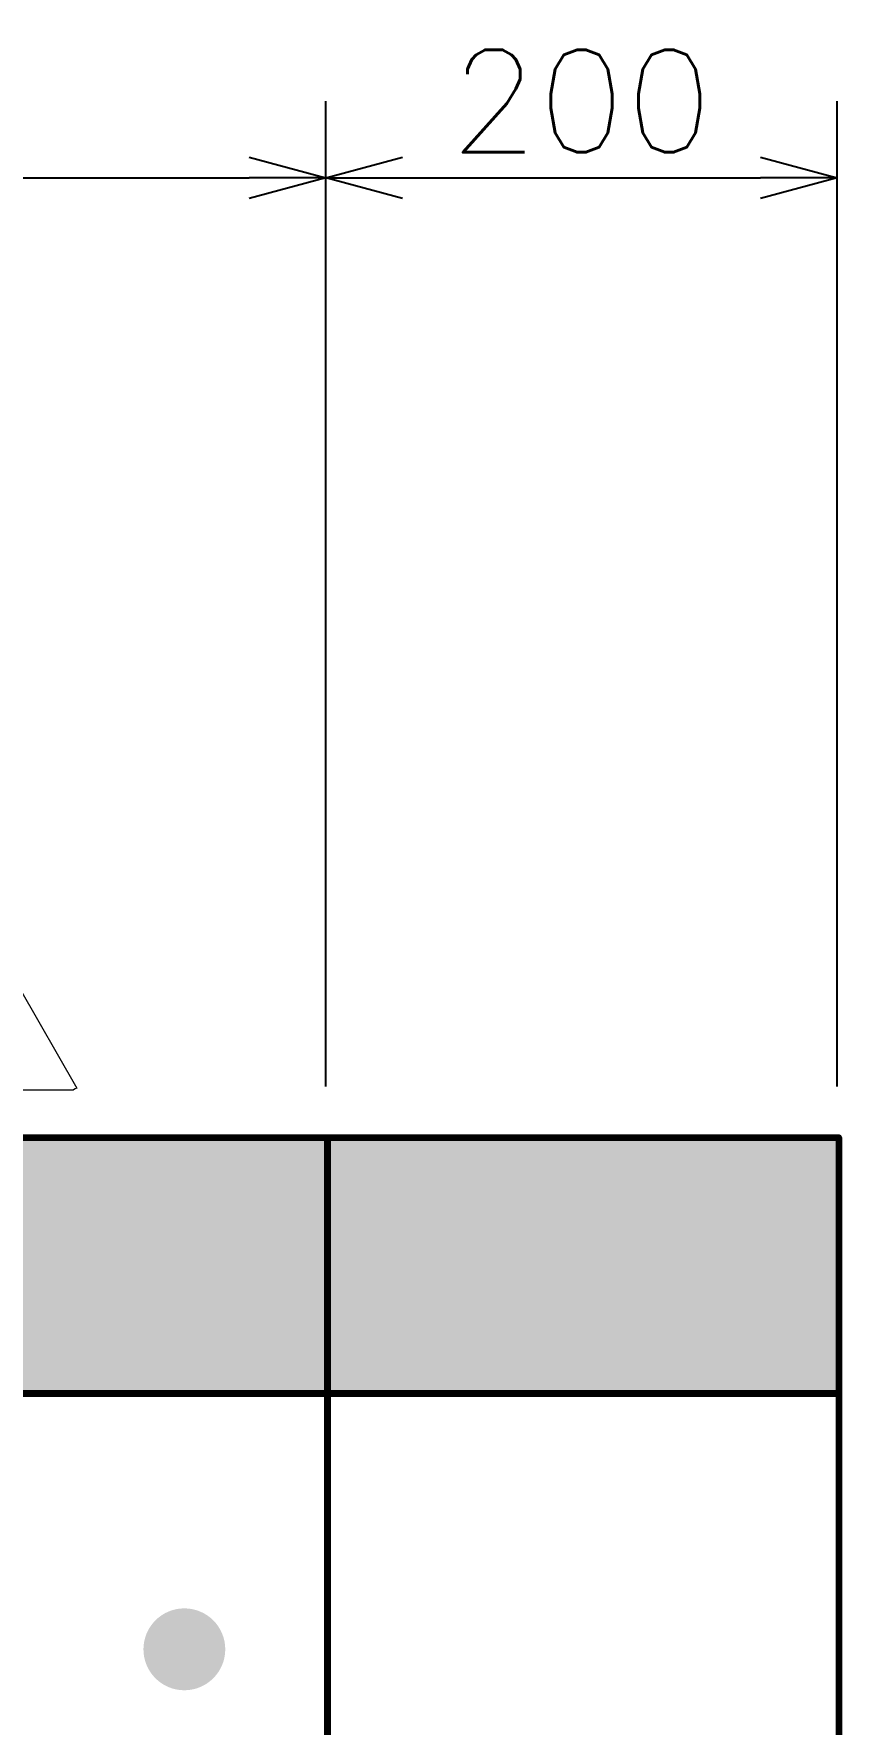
# Model space of a CAD drawing. Header units: millimetres. Extents: x -116965 to 323937, y 291661 to 566926.
# Drawn here: x -46247 to -45932, y 330210 to 330871 of the extents above; entities that cross this region are included whole.
import ezdxf

# ---------------------------------------------------------------- set-up
doc = ezdxf.new("R2010")
doc.units = ezdxf.units.MM
doc.header["$PDMODE"] = 35
doc.layers.get('0').update_dxf_attribs({"lineweight": 18})
doc.layers.add('AM_5', color=3, linetype='Continuous', lineweight=25)
doc.layers.add('Visible (ISO)', color=7, linetype='Continuous', lineweight=50)
doc.layers.add('C00-00-00', color=7, linetype='Continuous')
doc.layers.add('C34-3A-40', color=7, linetype='Continuous', true_color=0x343a40)
doc.layers.add('C62-64-69', color=7, linetype='Continuous', true_color=0x626469)
doc.styles.add('{18b73a54-fa43-428c-adcb-c1c7bbdf2c84}', font='Simplex.shx')
doc.dimstyles.new('kich thuoc$0', dxfattribs={"dimscale": 2, "dimtxt": 20, "dimasz": 16, "dimexe": 15, "dimexo": 10, "dimgap": 5, "dimtad": 1, "dimdec": 0, "dimzin": 0, "dimdsep": 46, "dimtxsty": '{18b73a54-fa43-428c-adcb-c1c7bbdf2c84}', "dimblk": 'OPEN30', "dimcen": 0.09, "dimclrd": 3, "dimclre": 3, "dimclrt": 3, "dimadec": 0, "dimazin": 0, "dimtfac": 1, "dimtdec": 0, "dimtofl": 0, "dimtmove": 0, "dimatfit": 3, "dimldrblk": 'OPEN30', "dimfxl": 1, "dimtolj": 1, "dimtzin": 0, "dimarcsym": 0})

# ---------------------------------------------------------------- blocks, each defined once
blk = doc.blocks.new('SV-F')
at = {"lineweight": 13}
blk.add_line((201, 0), (-201, 0), dxfattribs=at)
at = {"layer": 'Visible (ISO)', "lineweight": 13}
for p, q in [((-226.27, 58.5), (-226.27, 60)), ((-226.27, 60), (226.27, 60)), ((226.27, 60), (226.27, 58.5)), ((-251.5, 19.3), (-228.87, 58.5)), ((-228.79, 58.46), (-228.87, 58.5)), ((-228.79, 58.46), (-228.7, 58.41)), ((-227.8, 58.89), (-228.23, 58.13)), ((-227.8, 58.89), (-227.8, 18.55)), ((-226.82, 58.32), (-227.8, 58.89)), ((-226.82, 18.55), (-226.82, 58.32)), ((-226.68, 58.5), (-226.68, 19.3)), ((-226.27, 58.5), (-226.68, 58.5)), ((226.68, 58.5), (226.27, 58.5)), ((226.68, 58.5), (226.68, 19.3)), ((226.82, 58.32), (227.8, 58.89)), ((226.82, 18.55), (226.82, 58.32)), ((228.23, 58.13), (227.8, 58.89)), ((227.8, 58.89), (227.8, 18.55)), ((228.7, 58.41), (228.79, 58.46)), ((228.87, 58.5), (228.79, 58.46)), ((228.87, 58.5), (251.5, 19.3)), ((-250.87, 18.93), (-251.5, 19.3)), ((-250.87, 18.93), (-250.2, 18.55)), ((-250.2, 18.55), (-227.8, 18.55)), ((-227.8, 18.55), (-226.82, 18.55)), ((-226.68, 19.3), (-226.68, 18.55)), ((-226.68, 19.3), (226.68, 19.3)), ((-226.68, 18.55), (226.68, 18.55)), ((-199.5, 18.55), (-199.5, 1.5)), ((-198, 1.5), (-198, 18.55)), ((-197.5, 4), (-197.5, 18.55)), ((-177, 15.5), (-177, 18.55)), ((-165, 15.5), (-177, 15.5)), ((-165, 18.55), (-165, 15.5)), ((-159, 15.5), (-159, 18.55)), ((-147, 15.5), (-159, 15.5)), ((-147, 18.55), (-147, 15.5)), ((-141, 15.5), (-141, 18.55)), ((-129, 15.5), (-141, 15.5)), ((-129, 18.55), (-129, 15.5)), ((-123, 15.5), (-123, 18.55)), ((-111, 15.5), (-123, 15.5)), ((-111, 18.55), (-111, 15.5)), ((-105, 15.5), (-105, 18.55)), ((-93, 15.5), (-105, 15.5)), ((-93, 18.55), (-93, 15.5)), ((-87, 15.5), (-87, 18.55)), ((-75, 15.5), (-87, 15.5)), ((-75, 18.55), (-75, 15.5)), ((-69, 15.5), (-69, 18.55)), ((-57, 15.5), (-69, 15.5)), ((-57, 18.55), (-57, 15.5)), ((-51, 15.5), (-51, 18.55)), ((-39, 15.5), (-51, 15.5)), ((-39, 18.55), (-39, 15.5)), ((-33, 15.5), (-33, 18.55)), ((-21, 15.5), (-33, 15.5)), ((-21, 18.55), (-21, 15.5)), ((-15, 15.5), (-15, 18.55)), ((-3, 15.5), (-15, 15.5)), ((-3, 18.55), (-3, 15.5)), ((3, 15.5), (3, 18.55)), ((15, 15.5), (3, 15.5)), ((15, 18.55), (15, 15.5)), ((21, 15.5), (21, 18.55)), ((33, 15.5), (21, 15.5)), ((33, 18.55), (33, 15.5)), ((39, 15.5), (39, 18.55)), ((51, 15.5), (39, 15.5)), ((51, 18.55), (51, 15.5)), ((57, 15.5), (57, 18.55)), ((69, 15.5), (57, 15.5)), ((69, 18.55), (69, 15.5)), ((75, 15.5), (75, 18.55)), ((87, 15.5), (75, 15.5)), ((87, 18.55), (87, 15.5)), ((93, 15.5), (93, 18.55)), ((105, 15.5), (93, 15.5)), ((105, 18.55), (105, 15.5)), ((111, 15.5), (111, 18.55)), ((123, 15.5), (111, 15.5)), ((123, 18.55), (123, 15.5)), ((129, 15.5), (129, 18.55)), ((141, 15.5), (129, 15.5)), ((141, 18.55), (141, 15.5)), ((147, 15.5), (147, 18.55)), ((159, 15.5), (147, 15.5)), ((159, 18.55), (159, 15.5)), ((165, 15.5), (165, 18.55)), ((177, 15.5), (165, 15.5)), ((177, 18.55), (177, 15.5)), ((197.5, 18.55), (197.5, 4)), ((198, 1.5), (198, 18.55)), ((199.5, 1.5), (199.5, 18.55)), ((226.68, 19.3), (226.68, 18.55)), ((226.82, 18.55), (227.8, 18.55)), ((227.8, 18.55), (250.2, 18.55)), ((250.87, 18.93), (250.2, 18.55)), ((251.5, 19.3), (250.87, 18.93)), ((-197.5, 2), (-197.5, 4)), ((-197.5, 2), (197.5, 2)), ((-197.5, 2), (-197.5, 0)), ((197.5, 2), (197.5, 4)), ((197.5, 2), (197.5, 0))]:
    blk.add_line(p, q, dxfattribs=at)
for centre, radius, start, end in [((-226.27, 57), 3, 90, 136.32574), ((226.27, 57), 3, 43.67426, 90), ((-226.27, 57), 3, 136.32574, 150), ((-226.27, 57), 1.5, 105.84023, 114.60333), ((226.27, 57), 1.5, 65.39667, 74.15977), ((226.27, 57), 3, 30, 43.67426), ((-201, 1.5), 1.5, 270, 0), ((-201, 1.5), 3, 330, 0), ((201, 1.5), 3, 180, 210), ((201, 1.5), 1.5, 180, 270)]:
    blk.add_arc(centre, radius, start, end, dxfattribs=at)
for points in [[(-228.7, 58.41), (-228.66, 58.38), (-228.61, 58.35), (-228.56, 58.32)], [(-228.56, 58.32), (-228.47, 58.27), (-228.36, 58.21), (-228.23, 58.13)], [(228.56, 58.32), (228.47, 58.27), (228.36, 58.21), (228.23, 58.13)], [(228.7, 58.41), (228.66, 58.38), (228.61, 58.35), (228.56, 58.32)]]:
    blk.add_open_spline(points, degree=3, dxfattribs=at)
blk = doc.blocks.new('_Open30')
at = {"color": 0, "linetype": 'ByBlock', "lineweight": -2}
for p, q in [((-1, 0.268), (0, 0)), ((0, 0), (-1, -0.268)), ((0, 0), (-1, 0))]:
    blk.add_line(p, q, dxfattribs=at)
blk = doc.blocks.new('*D1816')
at = {"layer": 'AM_5', "color": 3, "lineweight": -2, "transparency": 16777216}
for p, q in [((-46832.34, 330459.51), (-46832.34, 330844.43)), ((-46132.34, 330459.51), (-46132.34, 330844.43)), ((-46802.34, 330814.43), (-46162.34, 330814.43))]:
    blk.add_line(p, q, dxfattribs=at)
at = {"layer": 'Defpoints', "color": 0, "lineweight": -3, "transparency": 16777216}
for p in [(-46132.34, 330814.43), (-46832.34, 330439.51), (-46132.34, 330439.51)]:
    blk.add_point(p, dxfattribs=at)
at = {"layer": 'AM_5', "color": 3, "lineweight": -2, "transparency": 16777216, "xscale": 30, "yscale": 30, "zscale": 30, "rotation": 180}
blk.add_blockref('_Open30', (-46832.34, 330814.43), dxfattribs=at)
at = {"layer": 'AM_5', "color": 3, "lineweight": -2, "transparency": 16777216, "xscale": 30, "yscale": 30, "zscale": 30}
blk.add_blockref('_Open30', (-46132.34, 330814.43), dxfattribs=at)
at = {"layer": 'AM_5', "color": 3, "transparency": 16777216, "insert": (-46482.34, 330844.43), "char_height": 40, "attachment_point": 5, "style": '{18b73a54-fa43-428c-adcb-c1c7bbdf2c84}'}
blk.add_mtext('\\A1;700', dxfattribs=at)
blk = doc.blocks.new('*D1814')
at = {"layer": 'AM_5', "color": 3, "lineweight": -2, "transparency": 16777216}
for p, q in [((-46132.34, 330459.51), (-46132.34, 330844.43)), ((-45932.34, 330459.51), (-45932.34, 330844.43)), ((-46102.34, 330814.43), (-45962.34, 330814.43))]:
    blk.add_line(p, q, dxfattribs=at)
at = {"layer": 'Defpoints', "color": 0, "lineweight": -3, "transparency": 16777216}
for p in [(-45932.34, 330814.43), (-46132.34, 330439.51), (-45932.34, 330439.51)]:
    blk.add_point(p, dxfattribs=at)
at = {"layer": 'AM_5', "color": 3, "lineweight": -2, "transparency": 16777216, "xscale": 30, "yscale": 30, "zscale": 30, "rotation": 180}
blk.add_blockref('_Open30', (-46132.34, 330814.43), dxfattribs=at)
at = {"layer": 'AM_5', "color": 3, "lineweight": -2, "transparency": 16777216, "xscale": 30, "yscale": 30, "zscale": 30}
blk.add_blockref('_Open30', (-45932.34, 330814.43), dxfattribs=at)
at = {"layer": 'AM_5', "color": 3, "transparency": 16777216, "insert": (-46032.34, 330844.43), "char_height": 40, "attachment_point": 5, "style": '{18b73a54-fa43-428c-adcb-c1c7bbdf2c84}'}
blk.add_mtext('\\A1;200', dxfattribs=at)

msp = doc.modelspace()

# ---------------------------------------------------------------- hatches: boundary and pattern name
at = {"layer": 'C00-00-00'}
h = msp.add_hatch(color=256, dxfattribs=at)
edge = h.paths.add_edge_path()
edge.add_arc((-46187.631483, 330239.584152), 15.997765, 0, 360)
at = {"layer": 'C34-3A-40'}
h = msp.add_hatch(color=256, dxfattribs=at)
h.dxf.hatch_style = 2
h.paths.add_polyline_path([(-46831.541593, 330439.556236), (-46131.639302, 330439.556236), (-46131.639302, 330339.570192), (-46831.541593, 330339.570192)])
h = msp.add_hatch(color=256, dxfattribs=at)
h.dxf.hatch_style = 2
h.paths.add_polyline_path([(-46131.639302, 330439.556236), (-45931.667218, 330439.556236), (-45931.667218, 330339.570192), (-46131.639302, 330339.570192)])
at = {"layer": 'C62-64-69'}
h = msp.add_hatch(color=256, dxfattribs=at)
h.dxf.hatch_style = 2
h.paths.add_polyline_path([(-46255.621993, 330430.557493), (-46223.626458, 330430.557493), (-46223.626458, 330423.558467), (-46255.621993, 330423.558467)])
h = msp.add_hatch(color=256, dxfattribs=at)
h.dxf.hatch_style = 2
h.paths.add_polyline_path([(-46223.626458, 330430.557493), (-46191.630927, 330430.557493), (-46191.630927, 330423.558467), (-46223.626458, 330423.558467)])
h = msp.add_hatch(color=256, dxfattribs=at)
h.dxf.hatch_style = 2
h.paths.add_polyline_path([(-46223.626458, 330430.557493), (-46191.630927, 330430.557493), (-46191.630927, 330423.558467), (-46223.626458, 330423.558467)])
h = msp.add_hatch(color=256, dxfattribs=at)
h.dxf.hatch_style = 2
h.paths.add_polyline_path([(-46191.630927, 330430.557493), (-46159.635393, 330430.557493), (-46159.635393, 330423.558467), (-46191.630927, 330423.558467)])
h = msp.add_hatch(color=256, dxfattribs=at)
h.dxf.hatch_style = 2
h.paths.add_polyline_path([(-46191.630927, 330430.557493), (-46159.635393, 330430.557493), (-46159.635393, 330423.558467), (-46191.630927, 330423.558467)])
h = msp.add_hatch(color=256, dxfattribs=at)
h.dxf.hatch_style = 2
h.paths.add_polyline_path([(-46159.635393, 330430.557493), (-46127.639858, 330430.557493), (-46127.639858, 330423.558467), (-46159.635393, 330423.558467)])
h = msp.add_hatch(color=256, dxfattribs=at)
h.dxf.hatch_style = 2
h.paths.add_polyline_path([(-46131.639302, 330430.557493), (-46099.643768, 330430.557493), (-46099.643768, 330423.558467), (-46131.639302, 330423.558467)])
h = msp.add_hatch(color=256, dxfattribs=at)
h.dxf.hatch_style = 2
h.paths.add_polyline_path([(-46099.643768, 330430.557493), (-46067.648233, 330430.557493), (-46067.648233, 330423.558467), (-46099.643768, 330423.558467)])
h = msp.add_hatch(color=256, dxfattribs=at)
h.dxf.hatch_style = 2
h.paths.add_polyline_path([(-46099.643768, 330430.557493), (-46067.648233, 330430.557493), (-46067.648233, 330423.558467), (-46099.643768, 330423.558467)])
h = msp.add_hatch(color=256, dxfattribs=at)
h.dxf.hatch_style = 2
h.paths.add_polyline_path([(-46067.648233, 330430.557493), (-46035.652702, 330430.557493), (-46035.652702, 330423.558467), (-46067.648233, 330423.558467)])
h = msp.add_hatch(color=256, dxfattribs=at)
h.dxf.hatch_style = 2
h.paths.add_polyline_path([(-46067.648233, 330430.557493), (-46035.652702, 330430.557493), (-46035.652702, 330423.558467), (-46067.648233, 330423.558467)])
h = msp.add_hatch(color=256, dxfattribs=at)
h.dxf.hatch_style = 2
h.paths.add_polyline_path([(-46035.652702, 330430.557493), (-46003.657168, 330430.557493), (-46003.657168, 330423.558467), (-46035.652702, 330423.558467)])
h = msp.add_hatch(color=256, dxfattribs=at)
h.dxf.hatch_style = 2
h.paths.add_polyline_path([(-46035.652702, 330430.557493), (-46003.657168, 330430.557493), (-46003.657168, 330423.558467), (-46035.652702, 330423.558467)])
h = msp.add_hatch(color=256, dxfattribs=at)
h.dxf.hatch_style = 2
h.paths.add_polyline_path([(-46003.657168, 330430.557493), (-45971.661633, 330430.557493), (-45971.661633, 330423.558467), (-46003.657168, 330423.558467)])
h = msp.add_hatch(color=256, dxfattribs=at)
h.dxf.hatch_style = 2
h.paths.add_polyline_path([(-46003.657168, 330430.557493), (-45971.661633, 330430.557493), (-45971.661633, 330423.558467), (-46003.657168, 330423.558467)])
h = msp.add_hatch(color=256, dxfattribs=at)
h.dxf.hatch_style = 2
h.paths.add_polyline_path([(-45971.661633, 330430.557493), (-45939.666102, 330430.557493), (-45939.666102, 330423.558467), (-45971.661633, 330423.558467)])
h = msp.add_hatch(color=256, dxfattribs=at)
h.dxf.hatch_style = 2
h.paths.add_polyline_path([(-46255.621993, 330423.558467), (-46223.626458, 330423.558467), (-46223.626458, 330421.558749), (-46255.621993, 330421.558749)])
h = msp.add_hatch(color=256, dxfattribs=at)
h.dxf.hatch_style = 2
h.paths.add_polyline_path([(-46255.621993, 330421.558749), (-46223.626458, 330421.558749), (-46223.626458, 330414.559723), (-46255.621993, 330414.559723)])
h = msp.add_hatch(color=256, dxfattribs=at)
h.dxf.hatch_style = 2
h.paths.add_polyline_path([(-46223.626458, 330423.558467), (-46191.630927, 330423.558467), (-46191.630927, 330421.558749), (-46223.626458, 330421.558749)])
h = msp.add_hatch(color=256, dxfattribs=at)
h.dxf.hatch_style = 2
h.paths.add_polyline_path([(-46223.626458, 330423.558467), (-46191.630927, 330423.558467), (-46191.630927, 330421.558749), (-46223.626458, 330421.558749)])
h = msp.add_hatch(color=256, dxfattribs=at)
h.dxf.hatch_style = 2
h.paths.add_polyline_path([(-46223.626458, 330421.558749), (-46191.630927, 330421.558749), (-46191.630927, 330414.559723), (-46223.626458, 330414.559723)])
h = msp.add_hatch(color=256, dxfattribs=at)
h.dxf.hatch_style = 2
h.paths.add_polyline_path([(-46223.626458, 330421.558749), (-46191.630927, 330421.558749), (-46191.630927, 330414.559723), (-46223.626458, 330414.559723)])
h = msp.add_hatch(color=256, dxfattribs=at)
h.dxf.hatch_style = 2
h.paths.add_polyline_path([(-46191.630927, 330423.558467), (-46159.635393, 330423.558467), (-46159.635393, 330421.558749), (-46191.630927, 330421.558749)])
h = msp.add_hatch(color=256, dxfattribs=at)
h.dxf.hatch_style = 2
h.paths.add_polyline_path([(-46191.630927, 330423.558467), (-46159.635393, 330423.558467), (-46159.635393, 330421.558749), (-46191.630927, 330421.558749)])
h = msp.add_hatch(color=256, dxfattribs=at)
h.dxf.hatch_style = 2
h.paths.add_polyline_path([(-46191.630927, 330421.558749), (-46159.635393, 330421.558749), (-46159.635393, 330414.559723), (-46191.630927, 330414.559723)])
h = msp.add_hatch(color=256, dxfattribs=at)
h.dxf.hatch_style = 2
h.paths.add_polyline_path([(-46191.630927, 330421.558749), (-46159.635393, 330421.558749), (-46159.635393, 330414.559723), (-46191.630927, 330414.559723)])
h = msp.add_hatch(color=256, dxfattribs=at)
h.dxf.hatch_style = 2
h.paths.add_polyline_path([(-46159.635393, 330423.558467), (-46127.639858, 330423.558467), (-46127.639858, 330421.558749), (-46159.635393, 330421.558749)])
h = msp.add_hatch(color=256, dxfattribs=at)
h.dxf.hatch_style = 2
h.paths.add_polyline_path([(-46159.635393, 330421.558749), (-46127.639858, 330421.558749), (-46127.639858, 330414.559723), (-46159.635393, 330414.559723)])
h = msp.add_hatch(color=256, dxfattribs=at)
h.dxf.hatch_style = 2
h.paths.add_polyline_path([(-46131.639302, 330423.558467), (-46099.643768, 330423.558467), (-46099.643768, 330421.558749), (-46131.639302, 330421.558749)])
h = msp.add_hatch(color=256, dxfattribs=at)
h.dxf.hatch_style = 2
h.paths.add_polyline_path([(-46131.639302, 330421.558749), (-46099.643768, 330421.558749), (-46099.643768, 330414.559723), (-46131.639302, 330414.559723)])
h = msp.add_hatch(color=256, dxfattribs=at)
h.dxf.hatch_style = 2
h.paths.add_polyline_path([(-46099.643768, 330423.558467), (-46067.648233, 330423.558467), (-46067.648233, 330421.558749), (-46099.643768, 330421.558749)])
h = msp.add_hatch(color=256, dxfattribs=at)
h.dxf.hatch_style = 2
h.paths.add_polyline_path([(-46099.643768, 330423.558467), (-46067.648233, 330423.558467), (-46067.648233, 330421.558749), (-46099.643768, 330421.558749)])
h = msp.add_hatch(color=256, dxfattribs=at)
h.dxf.hatch_style = 2
h.paths.add_polyline_path([(-46099.643768, 330421.558749), (-46067.648233, 330421.558749), (-46067.648233, 330414.559723), (-46099.643768, 330414.559723)])
h = msp.add_hatch(color=256, dxfattribs=at)
h.dxf.hatch_style = 2
h.paths.add_polyline_path([(-46099.643768, 330421.558749), (-46067.648233, 330421.558749), (-46067.648233, 330414.559723), (-46099.643768, 330414.559723)])
h = msp.add_hatch(color=256, dxfattribs=at)
h.dxf.hatch_style = 2
h.paths.add_polyline_path([(-46067.648233, 330423.558467), (-46035.652702, 330423.558467), (-46035.652702, 330421.558749), (-46067.648233, 330421.558749)])
h = msp.add_hatch(color=256, dxfattribs=at)
h.dxf.hatch_style = 2
h.paths.add_polyline_path([(-46067.648233, 330423.558467), (-46035.652702, 330423.558467), (-46035.652702, 330421.558749), (-46067.648233, 330421.558749)])
h = msp.add_hatch(color=256, dxfattribs=at)
h.dxf.hatch_style = 2
h.paths.add_polyline_path([(-46067.648233, 330421.558749), (-46035.652702, 330421.558749), (-46035.652702, 330414.559723), (-46067.648233, 330414.559723)])
h = msp.add_hatch(color=256, dxfattribs=at)
h.dxf.hatch_style = 2
h.paths.add_polyline_path([(-46067.648233, 330421.558749), (-46035.652702, 330421.558749), (-46035.652702, 330414.559723), (-46067.648233, 330414.559723)])
h = msp.add_hatch(color=256, dxfattribs=at)
h.dxf.hatch_style = 2
h.paths.add_polyline_path([(-46035.652702, 330423.558467), (-46003.657168, 330423.558467), (-46003.657168, 330421.558749), (-46035.652702, 330421.558749)])
h = msp.add_hatch(color=256, dxfattribs=at)
h.dxf.hatch_style = 2
h.paths.add_polyline_path([(-46035.652702, 330423.558467), (-46003.657168, 330423.558467), (-46003.657168, 330421.558749), (-46035.652702, 330421.558749)])
h = msp.add_hatch(color=256, dxfattribs=at)
h.dxf.hatch_style = 2
h.paths.add_polyline_path([(-46035.652702, 330421.558749), (-46003.657168, 330421.558749), (-46003.657168, 330414.559723), (-46035.652702, 330414.559723)])
h = msp.add_hatch(color=256, dxfattribs=at)
h.dxf.hatch_style = 2
h.paths.add_polyline_path([(-46035.652702, 330421.558749), (-46003.657168, 330421.558749), (-46003.657168, 330414.559723), (-46035.652702, 330414.559723)])
h = msp.add_hatch(color=256, dxfattribs=at)
h.dxf.hatch_style = 2
h.paths.add_polyline_path([(-46003.657168, 330423.558467), (-45971.661633, 330423.558467), (-45971.661633, 330421.558749), (-46003.657168, 330421.558749)])
h = msp.add_hatch(color=256, dxfattribs=at)
h.dxf.hatch_style = 2
h.paths.add_polyline_path([(-46003.657168, 330423.558467), (-45971.661633, 330423.558467), (-45971.661633, 330421.558749), (-46003.657168, 330421.558749)])
h = msp.add_hatch(color=256, dxfattribs=at)
h.dxf.hatch_style = 2
h.paths.add_polyline_path([(-46003.657168, 330421.558749), (-45971.661633, 330421.558749), (-45971.661633, 330414.559723), (-46003.657168, 330414.559723)])
h = msp.add_hatch(color=256, dxfattribs=at)
h.dxf.hatch_style = 2
h.paths.add_polyline_path([(-46003.657168, 330421.558749), (-45971.661633, 330421.558749), (-45971.661633, 330414.559723), (-46003.657168, 330414.559723)])
h = msp.add_hatch(color=256, dxfattribs=at)
h.dxf.hatch_style = 2
h.paths.add_polyline_path([(-45971.661633, 330423.558467), (-45939.666102, 330423.558467), (-45939.666102, 330421.558749), (-45971.661633, 330421.558749)])
h = msp.add_hatch(color=256, dxfattribs=at)
h.dxf.hatch_style = 2
h.paths.add_polyline_path([(-45971.661633, 330421.558749), (-45939.666102, 330421.558749), (-45939.666102, 330414.559723), (-45971.661633, 330414.559723)])
h = msp.add_hatch(color=256, dxfattribs=at)
h.dxf.hatch_style = 2
h.paths.add_polyline_path([(-46255.621993, 330414.559723), (-46223.626458, 330414.559723), (-46223.626458, 330412.560005), (-46255.621993, 330412.560005)])
h = msp.add_hatch(color=256, dxfattribs=at)
h.dxf.hatch_style = 2
h.paths.add_polyline_path([(-46255.621993, 330412.560005), (-46223.626458, 330412.560005), (-46223.626458, 330405.56098), (-46255.621993, 330405.56098)])
h = msp.add_hatch(color=256, dxfattribs=at)
h.dxf.hatch_style = 2
h.paths.add_polyline_path([(-46223.626458, 330414.559723), (-46191.630927, 330414.559723), (-46191.630927, 330412.560005), (-46223.626458, 330412.560005)])
h = msp.add_hatch(color=256, dxfattribs=at)
h.dxf.hatch_style = 2
h.paths.add_polyline_path([(-46223.626458, 330414.559723), (-46191.630927, 330414.559723), (-46191.630927, 330412.560005), (-46223.626458, 330412.560005)])
h = msp.add_hatch(color=256, dxfattribs=at)
h.dxf.hatch_style = 2
h.paths.add_polyline_path([(-46223.626458, 330412.560005), (-46191.630927, 330412.560005), (-46191.630927, 330405.56098), (-46223.626458, 330405.56098)])
h = msp.add_hatch(color=256, dxfattribs=at)
h.dxf.hatch_style = 2
h.paths.add_polyline_path([(-46223.626458, 330412.560005), (-46191.630927, 330412.560005), (-46191.630927, 330405.56098), (-46223.626458, 330405.56098)])
h = msp.add_hatch(color=256, dxfattribs=at)
h.dxf.hatch_style = 2
h.paths.add_polyline_path([(-46191.630927, 330414.559723), (-46159.635393, 330414.559723), (-46159.635393, 330412.560005), (-46191.630927, 330412.560005)])
h = msp.add_hatch(color=256, dxfattribs=at)
h.dxf.hatch_style = 2
h.paths.add_polyline_path([(-46191.630927, 330414.559723), (-46159.635393, 330414.559723), (-46159.635393, 330412.560005), (-46191.630927, 330412.560005)])
h = msp.add_hatch(color=256, dxfattribs=at)
h.dxf.hatch_style = 2
h.paths.add_polyline_path([(-46191.630927, 330412.560005), (-46159.635393, 330412.560005), (-46159.635393, 330405.56098), (-46191.630927, 330405.56098)])
h = msp.add_hatch(color=256, dxfattribs=at)
h.dxf.hatch_style = 2
h.paths.add_polyline_path([(-46191.630927, 330412.560005), (-46159.635393, 330412.560005), (-46159.635393, 330405.56098), (-46191.630927, 330405.56098)])
h = msp.add_hatch(color=256, dxfattribs=at)
h.dxf.hatch_style = 2
h.paths.add_polyline_path([(-46159.635393, 330414.559723), (-46127.639858, 330414.559723), (-46127.639858, 330412.560005), (-46159.635393, 330412.560005)])
h = msp.add_hatch(color=256, dxfattribs=at)
h.dxf.hatch_style = 2
h.paths.add_polyline_path([(-46159.635393, 330412.560005), (-46127.639858, 330412.560005), (-46127.639858, 330405.56098), (-46159.635393, 330405.56098)])
h = msp.add_hatch(color=256, dxfattribs=at)
h.dxf.hatch_style = 2
h.paths.add_polyline_path([(-46131.639302, 330414.559723), (-46099.643768, 330414.559723), (-46099.643768, 330412.560005), (-46131.639302, 330412.560005)])
h = msp.add_hatch(color=256, dxfattribs=at)
h.dxf.hatch_style = 2
h.paths.add_polyline_path([(-46131.639302, 330412.560005), (-46099.643768, 330412.560005), (-46099.643768, 330405.56098), (-46131.639302, 330405.56098)])
h = msp.add_hatch(color=256, dxfattribs=at)
h.dxf.hatch_style = 2
h.paths.add_polyline_path([(-46099.643768, 330414.559723), (-46067.648233, 330414.559723), (-46067.648233, 330412.560005), (-46099.643768, 330412.560005)])
h = msp.add_hatch(color=256, dxfattribs=at)
h.dxf.hatch_style = 2
h.paths.add_polyline_path([(-46099.643768, 330414.559723), (-46067.648233, 330414.559723), (-46067.648233, 330412.560005), (-46099.643768, 330412.560005)])
h = msp.add_hatch(color=256, dxfattribs=at)
h.dxf.hatch_style = 2
h.paths.add_polyline_path([(-46099.643768, 330412.560005), (-46067.648233, 330412.560005), (-46067.648233, 330405.56098), (-46099.643768, 330405.56098)])
h = msp.add_hatch(color=256, dxfattribs=at)
h.dxf.hatch_style = 2
h.paths.add_polyline_path([(-46099.643768, 330412.560005), (-46067.648233, 330412.560005), (-46067.648233, 330405.56098), (-46099.643768, 330405.56098)])
h = msp.add_hatch(color=256, dxfattribs=at)
h.dxf.hatch_style = 2
h.paths.add_polyline_path([(-46067.648233, 330414.559723), (-46035.652702, 330414.559723), (-46035.652702, 330412.560005), (-46067.648233, 330412.560005)])
h = msp.add_hatch(color=256, dxfattribs=at)
h.dxf.hatch_style = 2
h.paths.add_polyline_path([(-46067.648233, 330414.559723), (-46035.652702, 330414.559723), (-46035.652702, 330412.560005), (-46067.648233, 330412.560005)])
h = msp.add_hatch(color=256, dxfattribs=at)
h.dxf.hatch_style = 2
h.paths.add_polyline_path([(-46067.648233, 330412.560005), (-46035.652702, 330412.560005), (-46035.652702, 330405.56098), (-46067.648233, 330405.56098)])
h = msp.add_hatch(color=256, dxfattribs=at)
h.dxf.hatch_style = 2
h.paths.add_polyline_path([(-46067.648233, 330412.560005), (-46035.652702, 330412.560005), (-46035.652702, 330405.56098), (-46067.648233, 330405.56098)])
h = msp.add_hatch(color=256, dxfattribs=at)
h.dxf.hatch_style = 2
h.paths.add_polyline_path([(-46035.652702, 330414.559723), (-46003.657168, 330414.559723), (-46003.657168, 330412.560005), (-46035.652702, 330412.560005)])
h = msp.add_hatch(color=256, dxfattribs=at)
h.dxf.hatch_style = 2
h.paths.add_polyline_path([(-46035.652702, 330414.559723), (-46003.657168, 330414.559723), (-46003.657168, 330412.560005), (-46035.652702, 330412.560005)])
h = msp.add_hatch(color=256, dxfattribs=at)
h.dxf.hatch_style = 2
h.paths.add_polyline_path([(-46035.652702, 330412.560005), (-46003.657168, 330412.560005), (-46003.657168, 330405.56098), (-46035.652702, 330405.56098)])
h = msp.add_hatch(color=256, dxfattribs=at)
h.dxf.hatch_style = 2
h.paths.add_polyline_path([(-46035.652702, 330412.560005), (-46003.657168, 330412.560005), (-46003.657168, 330405.56098), (-46035.652702, 330405.56098)])
h = msp.add_hatch(color=256, dxfattribs=at)
h.dxf.hatch_style = 2
h.paths.add_polyline_path([(-46003.657168, 330414.559723), (-45971.661633, 330414.559723), (-45971.661633, 330412.560005), (-46003.657168, 330412.560005)])
h = msp.add_hatch(color=256, dxfattribs=at)
h.dxf.hatch_style = 2
h.paths.add_polyline_path([(-46003.657168, 330414.559723), (-45971.661633, 330414.559723), (-45971.661633, 330412.560005), (-46003.657168, 330412.560005)])
h = msp.add_hatch(color=256, dxfattribs=at)
h.dxf.hatch_style = 2
h.paths.add_polyline_path([(-46003.657168, 330412.560005), (-45971.661633, 330412.560005), (-45971.661633, 330405.56098), (-46003.657168, 330405.56098)])
h = msp.add_hatch(color=256, dxfattribs=at)
h.dxf.hatch_style = 2
h.paths.add_polyline_path([(-46003.657168, 330412.560005), (-45971.661633, 330412.560005), (-45971.661633, 330405.56098), (-46003.657168, 330405.56098)])
h = msp.add_hatch(color=256, dxfattribs=at)
h.dxf.hatch_style = 2
h.paths.add_polyline_path([(-45971.661633, 330414.559723), (-45939.666102, 330414.559723), (-45939.666102, 330412.560005), (-45971.661633, 330412.560005)])
h = msp.add_hatch(color=256, dxfattribs=at)
h.dxf.hatch_style = 2
h.paths.add_polyline_path([(-45971.661633, 330412.560005), (-45939.666102, 330412.560005), (-45939.666102, 330405.56098), (-45971.661633, 330405.56098)])
h = msp.add_hatch(color=256, dxfattribs=at)
h.dxf.hatch_style = 2
h.paths.add_polyline_path([(-46255.621993, 330405.56098), (-46223.626458, 330405.56098), (-46223.626458, 330403.561261), (-46255.621993, 330403.561261)])
h = msp.add_hatch(color=256, dxfattribs=at)
h.dxf.hatch_style = 2
h.paths.add_polyline_path([(-46223.626458, 330405.56098), (-46191.630927, 330405.56098), (-46191.630927, 330403.561261), (-46223.626458, 330403.561261)])
h = msp.add_hatch(color=256, dxfattribs=at)
h.dxf.hatch_style = 2
h.paths.add_polyline_path([(-46223.626458, 330405.56098), (-46191.630927, 330405.56098), (-46191.630927, 330403.561261), (-46223.626458, 330403.561261)])
h = msp.add_hatch(color=256, dxfattribs=at)
h.dxf.hatch_style = 2
h.paths.add_polyline_path([(-46191.630927, 330405.56098), (-46159.635393, 330405.56098), (-46159.635393, 330403.561261), (-46191.630927, 330403.561261)])
h = msp.add_hatch(color=256, dxfattribs=at)
h.dxf.hatch_style = 2
h.paths.add_polyline_path([(-46191.630927, 330405.56098), (-46159.635393, 330405.56098), (-46159.635393, 330403.561261), (-46191.630927, 330403.561261)])
h = msp.add_hatch(color=256, dxfattribs=at)
h.dxf.hatch_style = 2
h.paths.add_polyline_path([(-46159.635393, 330405.56098), (-46127.639858, 330405.56098), (-46127.639858, 330403.561261), (-46159.635393, 330403.561261)])
h = msp.add_hatch(color=256, dxfattribs=at)
h.dxf.hatch_style = 2
h.paths.add_polyline_path([(-46131.639302, 330405.56098), (-46099.643768, 330405.56098), (-46099.643768, 330403.561261), (-46131.639302, 330403.561261)])
h = msp.add_hatch(color=256, dxfattribs=at)
h.dxf.hatch_style = 2
h.paths.add_polyline_path([(-46099.643768, 330405.56098), (-46067.648233, 330405.56098), (-46067.648233, 330403.561261), (-46099.643768, 330403.561261)])
h = msp.add_hatch(color=256, dxfattribs=at)
h.dxf.hatch_style = 2
h.paths.add_polyline_path([(-46099.643768, 330405.56098), (-46067.648233, 330405.56098), (-46067.648233, 330403.561261), (-46099.643768, 330403.561261)])
h = msp.add_hatch(color=256, dxfattribs=at)
h.dxf.hatch_style = 2
h.paths.add_polyline_path([(-46067.648233, 330405.56098), (-46035.652702, 330405.56098), (-46035.652702, 330403.561261), (-46067.648233, 330403.561261)])
h = msp.add_hatch(color=256, dxfattribs=at)
h.dxf.hatch_style = 2
h.paths.add_polyline_path([(-46067.648233, 330405.56098), (-46035.652702, 330405.56098), (-46035.652702, 330403.561261), (-46067.648233, 330403.561261)])
h = msp.add_hatch(color=256, dxfattribs=at)
h.dxf.hatch_style = 2
h.paths.add_polyline_path([(-46035.652702, 330405.56098), (-46003.657168, 330405.56098), (-46003.657168, 330403.561261), (-46035.652702, 330403.561261)])
h = msp.add_hatch(color=256, dxfattribs=at)
h.dxf.hatch_style = 2
h.paths.add_polyline_path([(-46035.652702, 330405.56098), (-46003.657168, 330405.56098), (-46003.657168, 330403.561261), (-46035.652702, 330403.561261)])
h = msp.add_hatch(color=256, dxfattribs=at)
h.dxf.hatch_style = 2
h.paths.add_polyline_path([(-46003.657168, 330405.56098), (-45971.661633, 330405.56098), (-45971.661633, 330403.561261), (-46003.657168, 330403.561261)])
h = msp.add_hatch(color=256, dxfattribs=at)
h.dxf.hatch_style = 2
h.paths.add_polyline_path([(-46003.657168, 330405.56098), (-45971.661633, 330405.56098), (-45971.661633, 330403.561261), (-46003.657168, 330403.561261)])
h = msp.add_hatch(color=256, dxfattribs=at)
h.dxf.hatch_style = 2
h.paths.add_polyline_path([(-45971.661633, 330405.56098), (-45939.666102, 330405.56098), (-45939.666102, 330403.561261), (-45971.661633, 330403.561261)])
h = msp.add_hatch(color=256, dxfattribs=at)
h.dxf.hatch_style = 2
h.paths.add_polyline_path([(-46255.621993, 330403.561261), (-46223.626458, 330403.561261), (-46223.626458, 330396.562236), (-46255.621993, 330396.562236)])
h = msp.add_hatch(color=256, dxfattribs=at)
h.dxf.hatch_style = 2
h.paths.add_polyline_path([(-46223.626458, 330403.561261), (-46191.630927, 330403.561261), (-46191.630927, 330396.562236), (-46223.626458, 330396.562236)])
h = msp.add_hatch(color=256, dxfattribs=at)
h.dxf.hatch_style = 2
h.paths.add_polyline_path([(-46223.626458, 330403.561261), (-46191.630927, 330403.561261), (-46191.630927, 330396.562236), (-46223.626458, 330396.562236)])
h = msp.add_hatch(color=256, dxfattribs=at)
h.dxf.hatch_style = 2
h.paths.add_polyline_path([(-46191.630927, 330403.561261), (-46159.635393, 330403.561261), (-46159.635393, 330396.562236), (-46191.630927, 330396.562236)])
h = msp.add_hatch(color=256, dxfattribs=at)
h.dxf.hatch_style = 2
h.paths.add_polyline_path([(-46191.630927, 330403.561261), (-46159.635393, 330403.561261), (-46159.635393, 330396.562236), (-46191.630927, 330396.562236)])
h = msp.add_hatch(color=256, dxfattribs=at)
h.dxf.hatch_style = 2
h.paths.add_polyline_path([(-46159.635393, 330403.561261), (-46127.639858, 330403.561261), (-46127.639858, 330396.562236), (-46159.635393, 330396.562236)])
h = msp.add_hatch(color=256, dxfattribs=at)
h.dxf.hatch_style = 2
h.paths.add_polyline_path([(-46131.639302, 330403.561261), (-46099.643768, 330403.561261), (-46099.643768, 330396.562236), (-46131.639302, 330396.562236)])
h = msp.add_hatch(color=256, dxfattribs=at)
h.dxf.hatch_style = 2
h.paths.add_polyline_path([(-46099.643768, 330403.561261), (-46067.648233, 330403.561261), (-46067.648233, 330396.562236), (-46099.643768, 330396.562236)])
h = msp.add_hatch(color=256, dxfattribs=at)
h.dxf.hatch_style = 2
h.paths.add_polyline_path([(-46099.643768, 330403.561261), (-46067.648233, 330403.561261), (-46067.648233, 330396.562236), (-46099.643768, 330396.562236)])
h = msp.add_hatch(color=256, dxfattribs=at)
h.dxf.hatch_style = 2
h.paths.add_polyline_path([(-46067.648233, 330403.561261), (-46035.652702, 330403.561261), (-46035.652702, 330396.562236), (-46067.648233, 330396.562236)])
h = msp.add_hatch(color=256, dxfattribs=at)
h.dxf.hatch_style = 2
h.paths.add_polyline_path([(-46067.648233, 330403.561261), (-46035.652702, 330403.561261), (-46035.652702, 330396.562236), (-46067.648233, 330396.562236)])
h = msp.add_hatch(color=256, dxfattribs=at)
h.dxf.hatch_style = 2
h.paths.add_polyline_path([(-46035.652702, 330403.561261), (-46003.657168, 330403.561261), (-46003.657168, 330396.562236), (-46035.652702, 330396.562236)])
h = msp.add_hatch(color=256, dxfattribs=at)
h.dxf.hatch_style = 2
h.paths.add_polyline_path([(-46035.652702, 330403.561261), (-46003.657168, 330403.561261), (-46003.657168, 330396.562236), (-46035.652702, 330396.562236)])
h = msp.add_hatch(color=256, dxfattribs=at)
h.dxf.hatch_style = 2
h.paths.add_polyline_path([(-46003.657168, 330403.561261), (-45971.661633, 330403.561261), (-45971.661633, 330396.562236), (-46003.657168, 330396.562236)])
h = msp.add_hatch(color=256, dxfattribs=at)
h.dxf.hatch_style = 2
h.paths.add_polyline_path([(-46003.657168, 330403.561261), (-45971.661633, 330403.561261), (-45971.661633, 330396.562236), (-46003.657168, 330396.562236)])
h = msp.add_hatch(color=256, dxfattribs=at)
h.dxf.hatch_style = 2
h.paths.add_polyline_path([(-45971.661633, 330403.561261), (-45939.666102, 330403.561261), (-45939.666102, 330396.562236), (-45971.661633, 330396.562236)])
h = msp.add_hatch(color=256, dxfattribs=at)
h.dxf.hatch_style = 2
h.paths.add_polyline_path([(-46255.621993, 330396.562236), (-46223.626458, 330396.562236), (-46223.626458, 330394.562518), (-46255.621993, 330394.562518)])
h = msp.add_hatch(color=256, dxfattribs=at)
h.dxf.hatch_style = 2
h.paths.add_polyline_path([(-46255.621993, 330394.562518), (-46223.626458, 330394.562518), (-46223.626458, 330387.563492), (-46255.621993, 330387.563492)])
h = msp.add_hatch(color=256, dxfattribs=at)
h.dxf.hatch_style = 2
h.paths.add_polyline_path([(-46223.626458, 330396.562236), (-46191.630927, 330396.562236), (-46191.630927, 330394.562518), (-46223.626458, 330394.562518)])
h = msp.add_hatch(color=256, dxfattribs=at)
h.dxf.hatch_style = 2
h.paths.add_polyline_path([(-46223.626458, 330396.562236), (-46191.630927, 330396.562236), (-46191.630927, 330394.562518), (-46223.626458, 330394.562518)])
h = msp.add_hatch(color=256, dxfattribs=at)
h.dxf.hatch_style = 2
h.paths.add_polyline_path([(-46223.626458, 330394.562518), (-46191.630927, 330394.562518), (-46191.630927, 330387.563492), (-46223.626458, 330387.563492)])
h = msp.add_hatch(color=256, dxfattribs=at)
h.dxf.hatch_style = 2
h.paths.add_polyline_path([(-46223.626458, 330394.562518), (-46191.630927, 330394.562518), (-46191.630927, 330387.563492), (-46223.626458, 330387.563492)])
h = msp.add_hatch(color=256, dxfattribs=at)
h.dxf.hatch_style = 2
h.paths.add_polyline_path([(-46191.630927, 330396.562236), (-46159.635393, 330396.562236), (-46159.635393, 330394.562518), (-46191.630927, 330394.562518)])
h = msp.add_hatch(color=256, dxfattribs=at)
h.dxf.hatch_style = 2
h.paths.add_polyline_path([(-46191.630927, 330396.562236), (-46159.635393, 330396.562236), (-46159.635393, 330394.562518), (-46191.630927, 330394.562518)])
h = msp.add_hatch(color=256, dxfattribs=at)
h.dxf.hatch_style = 2
h.paths.add_polyline_path([(-46191.630927, 330394.562518), (-46159.635393, 330394.562518), (-46159.635393, 330387.563492), (-46191.630927, 330387.563492)])
h = msp.add_hatch(color=256, dxfattribs=at)
h.dxf.hatch_style = 2
h.paths.add_polyline_path([(-46191.630927, 330394.562518), (-46159.635393, 330394.562518), (-46159.635393, 330387.563492), (-46191.630927, 330387.563492)])
h = msp.add_hatch(color=256, dxfattribs=at)
h.dxf.hatch_style = 2
h.paths.add_polyline_path([(-46159.635393, 330396.562236), (-46127.639858, 330396.562236), (-46127.639858, 330394.562518), (-46159.635393, 330394.562518)])
h = msp.add_hatch(color=256, dxfattribs=at)
h.dxf.hatch_style = 2
h.paths.add_polyline_path([(-46159.635393, 330394.562518), (-46127.639858, 330394.562518), (-46127.639858, 330387.563492), (-46159.635393, 330387.563492)])
h = msp.add_hatch(color=256, dxfattribs=at)
h.dxf.hatch_style = 2
h.paths.add_polyline_path([(-46131.639302, 330396.562236), (-46099.643768, 330396.562236), (-46099.643768, 330394.562518), (-46131.639302, 330394.562518)])
h = msp.add_hatch(color=256, dxfattribs=at)
h.dxf.hatch_style = 2
h.paths.add_polyline_path([(-46131.639302, 330394.562518), (-46099.643768, 330394.562518), (-46099.643768, 330387.563492), (-46131.639302, 330387.563492)])
h = msp.add_hatch(color=256, dxfattribs=at)
h.dxf.hatch_style = 2
h.paths.add_polyline_path([(-46099.643768, 330396.562236), (-46067.648233, 330396.562236), (-46067.648233, 330394.562518), (-46099.643768, 330394.562518)])
h = msp.add_hatch(color=256, dxfattribs=at)
h.dxf.hatch_style = 2
h.paths.add_polyline_path([(-46099.643768, 330396.562236), (-46067.648233, 330396.562236), (-46067.648233, 330394.562518), (-46099.643768, 330394.562518)])
h = msp.add_hatch(color=256, dxfattribs=at)
h.dxf.hatch_style = 2
h.paths.add_polyline_path([(-46099.643768, 330394.562518), (-46067.648233, 330394.562518), (-46067.648233, 330387.563492), (-46099.643768, 330387.563492)])
h = msp.add_hatch(color=256, dxfattribs=at)
h.dxf.hatch_style = 2
h.paths.add_polyline_path([(-46099.643768, 330394.562518), (-46067.648233, 330394.562518), (-46067.648233, 330387.563492), (-46099.643768, 330387.563492)])
h = msp.add_hatch(color=256, dxfattribs=at)
h.dxf.hatch_style = 2
h.paths.add_polyline_path([(-46067.648233, 330396.562236), (-46035.652702, 330396.562236), (-46035.652702, 330394.562518), (-46067.648233, 330394.562518)])
h = msp.add_hatch(color=256, dxfattribs=at)
h.dxf.hatch_style = 2
h.paths.add_polyline_path([(-46067.648233, 330396.562236), (-46035.652702, 330396.562236), (-46035.652702, 330394.562518), (-46067.648233, 330394.562518)])
h = msp.add_hatch(color=256, dxfattribs=at)
h.dxf.hatch_style = 2
h.paths.add_polyline_path([(-46067.648233, 330394.562518), (-46035.652702, 330394.562518), (-46035.652702, 330387.563492), (-46067.648233, 330387.563492)])
h = msp.add_hatch(color=256, dxfattribs=at)
h.dxf.hatch_style = 2
h.paths.add_polyline_path([(-46067.648233, 330394.562518), (-46035.652702, 330394.562518), (-46035.652702, 330387.563492), (-46067.648233, 330387.563492)])
h = msp.add_hatch(color=256, dxfattribs=at)
h.dxf.hatch_style = 2
h.paths.add_polyline_path([(-46035.652702, 330396.562236), (-46003.657168, 330396.562236), (-46003.657168, 330394.562518), (-46035.652702, 330394.562518)])
h = msp.add_hatch(color=256, dxfattribs=at)
h.dxf.hatch_style = 2
h.paths.add_polyline_path([(-46035.652702, 330396.562236), (-46003.657168, 330396.562236), (-46003.657168, 330394.562518), (-46035.652702, 330394.562518)])
h = msp.add_hatch(color=256, dxfattribs=at)
h.dxf.hatch_style = 2
h.paths.add_polyline_path([(-46035.652702, 330394.562518), (-46003.657168, 330394.562518), (-46003.657168, 330387.563492), (-46035.652702, 330387.563492)])
h = msp.add_hatch(color=256, dxfattribs=at)
h.dxf.hatch_style = 2
h.paths.add_polyline_path([(-46035.652702, 330394.562518), (-46003.657168, 330394.562518), (-46003.657168, 330387.563492), (-46035.652702, 330387.563492)])
h = msp.add_hatch(color=256, dxfattribs=at)
h.dxf.hatch_style = 2
h.paths.add_polyline_path([(-46003.657168, 330396.562236), (-45971.661633, 330396.562236), (-45971.661633, 330394.562518), (-46003.657168, 330394.562518)])
h = msp.add_hatch(color=256, dxfattribs=at)
h.dxf.hatch_style = 2
h.paths.add_polyline_path([(-46003.657168, 330396.562236), (-45971.661633, 330396.562236), (-45971.661633, 330394.562518), (-46003.657168, 330394.562518)])
h = msp.add_hatch(color=256, dxfattribs=at)
h.dxf.hatch_style = 2
h.paths.add_polyline_path([(-46003.657168, 330394.562518), (-45971.661633, 330394.562518), (-45971.661633, 330387.563492), (-46003.657168, 330387.563492)])
h = msp.add_hatch(color=256, dxfattribs=at)
h.dxf.hatch_style = 2
h.paths.add_polyline_path([(-46003.657168, 330394.562518), (-45971.661633, 330394.562518), (-45971.661633, 330387.563492), (-46003.657168, 330387.563492)])
h = msp.add_hatch(color=256, dxfattribs=at)
h.dxf.hatch_style = 2
h.paths.add_polyline_path([(-45971.661633, 330396.562236), (-45939.666102, 330396.562236), (-45939.666102, 330394.562518), (-45971.661633, 330394.562518)])
h = msp.add_hatch(color=256, dxfattribs=at)
h.dxf.hatch_style = 2
h.paths.add_polyline_path([(-45971.661633, 330394.562518), (-45939.666102, 330394.562518), (-45939.666102, 330387.563492), (-45971.661633, 330387.563492)])
h = msp.add_hatch(color=256, dxfattribs=at)
h.dxf.hatch_style = 2
h.paths.add_polyline_path([(-46255.621993, 330387.563492), (-46223.626458, 330387.563492), (-46223.626458, 330385.563774), (-46255.621993, 330385.563774)])
h = msp.add_hatch(color=256, dxfattribs=at)
h.dxf.hatch_style = 2
h.paths.add_polyline_path([(-46223.626458, 330387.563492), (-46191.630927, 330387.563492), (-46191.630927, 330385.563774), (-46223.626458, 330385.563774)])
h = msp.add_hatch(color=256, dxfattribs=at)
h.dxf.hatch_style = 2
h.paths.add_polyline_path([(-46223.626458, 330387.563492), (-46191.630927, 330387.563492), (-46191.630927, 330385.563774), (-46223.626458, 330385.563774)])
h = msp.add_hatch(color=256, dxfattribs=at)
h.dxf.hatch_style = 2
h.paths.add_polyline_path([(-46191.630927, 330387.563492), (-46159.635393, 330387.563492), (-46159.635393, 330385.563774), (-46191.630927, 330385.563774)])
h = msp.add_hatch(color=256, dxfattribs=at)
h.dxf.hatch_style = 2
h.paths.add_polyline_path([(-46191.630927, 330387.563492), (-46159.635393, 330387.563492), (-46159.635393, 330385.563774), (-46191.630927, 330385.563774)])
h = msp.add_hatch(color=256, dxfattribs=at)
h.dxf.hatch_style = 2
h.paths.add_polyline_path([(-46159.635393, 330387.563492), (-46127.639858, 330387.563492), (-46127.639858, 330385.563774), (-46159.635393, 330385.563774)])
h = msp.add_hatch(color=256, dxfattribs=at)
h.dxf.hatch_style = 2
h.paths.add_polyline_path([(-46131.639302, 330387.563492), (-46099.643768, 330387.563492), (-46099.643768, 330385.563774), (-46131.639302, 330385.563774)])
h = msp.add_hatch(color=256, dxfattribs=at)
h.dxf.hatch_style = 2
h.paths.add_polyline_path([(-46099.643768, 330387.563492), (-46067.648233, 330387.563492), (-46067.648233, 330385.563774), (-46099.643768, 330385.563774)])
h = msp.add_hatch(color=256, dxfattribs=at)
h.dxf.hatch_style = 2
h.paths.add_polyline_path([(-46099.643768, 330387.563492), (-46067.648233, 330387.563492), (-46067.648233, 330385.563774), (-46099.643768, 330385.563774)])
h = msp.add_hatch(color=256, dxfattribs=at)
h.dxf.hatch_style = 2
h.paths.add_polyline_path([(-46067.648233, 330387.563492), (-46035.652702, 330387.563492), (-46035.652702, 330385.563774), (-46067.648233, 330385.563774)])
h = msp.add_hatch(color=256, dxfattribs=at)
h.dxf.hatch_style = 2
h.paths.add_polyline_path([(-46067.648233, 330387.563492), (-46035.652702, 330387.563492), (-46035.652702, 330385.563774), (-46067.648233, 330385.563774)])
h = msp.add_hatch(color=256, dxfattribs=at)
h.dxf.hatch_style = 2
h.paths.add_polyline_path([(-46035.652702, 330387.563492), (-46003.657168, 330387.563492), (-46003.657168, 330385.563774), (-46035.652702, 330385.563774)])
h = msp.add_hatch(color=256, dxfattribs=at)
h.dxf.hatch_style = 2
h.paths.add_polyline_path([(-46035.652702, 330387.563492), (-46003.657168, 330387.563492), (-46003.657168, 330385.563774), (-46035.652702, 330385.563774)])
h = msp.add_hatch(color=256, dxfattribs=at)
h.dxf.hatch_style = 2
h.paths.add_polyline_path([(-46003.657168, 330387.563492), (-45971.661633, 330387.563492), (-45971.661633, 330385.563774), (-46003.657168, 330385.563774)])
h = msp.add_hatch(color=256, dxfattribs=at)
h.dxf.hatch_style = 2
h.paths.add_polyline_path([(-46003.657168, 330387.563492), (-45971.661633, 330387.563492), (-45971.661633, 330385.563774), (-46003.657168, 330385.563774)])
h = msp.add_hatch(color=256, dxfattribs=at)
h.dxf.hatch_style = 2
h.paths.add_polyline_path([(-45971.661633, 330387.563492), (-45939.666102, 330387.563492), (-45939.666102, 330385.563774), (-45971.661633, 330385.563774)])

# ---------------------------------------------------------------- linework, layer by layer
at = {"layer": 'C00-00-00', "lineweight": 211}
for points in [[(-46831.541593, 330439.556236), (-46131.639302, 330439.556236), (-46131.639302, 328239.863317), (-46831.541593, 328239.863317)], [(-46831.541593, 330439.556236), (-46131.639302, 330439.556236), (-46131.639302, 330339.570192), (-46831.541593, 330339.570192)], [(-46131.639302, 330439.556236), (-45931.667218, 330439.556236), (-45931.667218, 330339.570192), (-46131.639302, 330339.570192)]]:
    msp.add_lwpolyline(points, close=True, dxfattribs=at)
at = {"layer": 'C00-00-00', "lineweight": 100}
for points in [[(-46831.541593, 330339.570192), (-46131.639302, 330339.570192), (-46131.639302, 330139.598111), (-46831.541593, 330139.598111)], [(-46131.639302, 330339.570192), (-45931.667218, 330339.570192), (-45931.667218, 328339.849361), (-46131.639302, 328339.849361)]]:
    msp.add_lwpolyline(points, close=True, dxfattribs=at)

# ---------------------------------------------------------------- block references
msp.add_blockref('SV-F', (-46481.157751, 330439.556236))

# ---------------------------------------------------------------- dimensions: what is measured, and where the dimension line sits
at = {"layer": 'AM_5'}
for base, p1, p2, picture, middle in [((-46132.337221, 330814.431589), (-46832.337137, 330439.507756), (-46132.337221, 330439.507756), '*D1816', (-46482.337179, 330844.431589)), ((-45932.337305, 330814.431589), (-46132.337221, 330439.507756), (-45932.337305, 330439.507756), '*D1814', (-46032.337263, 330844.431589))]:
    dim = msp.add_linear_dim(base=base, p1=p1, p2=p2, dimstyle='kich thuoc$0', override={"dimasz": 15, "dimtdec": 4}, dxfattribs=at)
    dim.commit()
    dim.dimension.update_dxf_attribs({"geometry": picture, "text_midpoint": middle})

doc.saveas('drawing.dxf')
